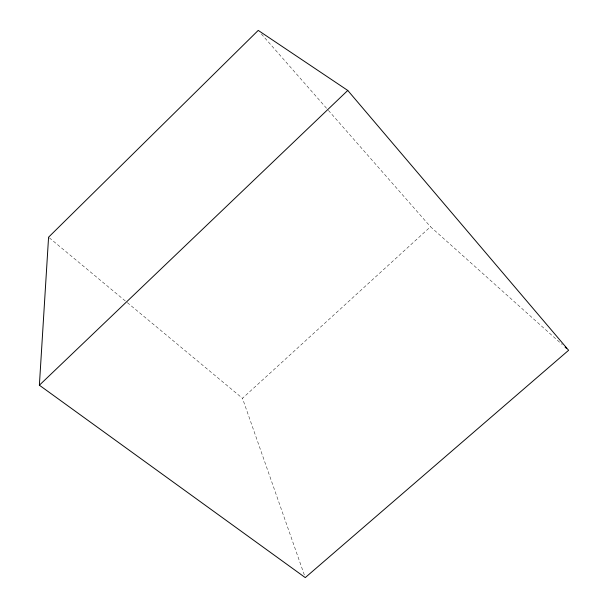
<?xml version="1.0" encoding="UTF-8"?>
<svg xmlns="http://www.w3.org/2000/svg" width="608" height="608" viewBox="0 0 608 608"><rect width="100%" height="100%" fill="white"/><g stroke="black" fill="none" stroke-linecap="round" stroke-linejoin="round"><path stroke-width="0.46" stroke-dasharray="3.04 2.28" d="M304.319 574.91L242.478 398.293L430.51 226.761L562.278 344.614M49.301 237.804L126.57 302.001M127.3 302.602L242.478 398.293M261.364 33.972L327.765 109.66M328.396 110.375L430.51 226.761"/><path stroke-width="0.91" d="M39.376 385.214L48.572 237.196L258.233 30.4L347.768 90.448L568.624 350.284L305.262 577.6L39.376 385.214L347.768 90.448M565.098 347.13L566.512 348.392"/></g></svg>
